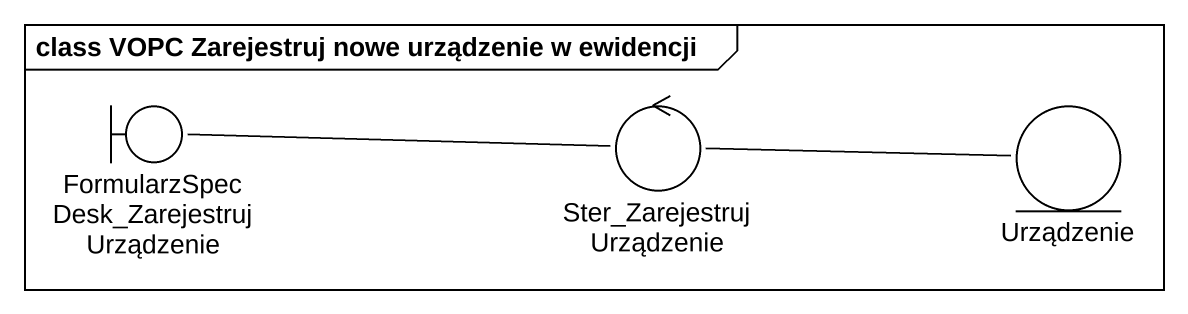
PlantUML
@startuml
mainframe class VOPC Zarejestruj nowe urządzenie w ewidencji
boundary "FormularzSpecDesk_ZarejestrujUrządzenie" as FormularzSpecDesk
control Ster_ZarejestrujUrządzenie
entity Urządzenie
Ster_ZarejestrujUrządzenie -left- FormularzSpecDesk
Urządzenie -left- Ster_ZarejestrujUrządzenie
@enduml
